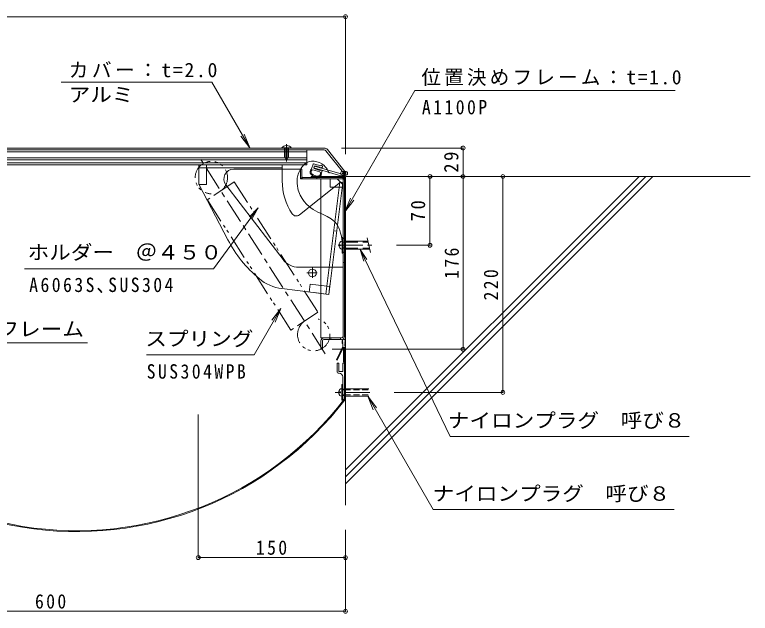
# Model space of a CAD drawing. Units: millimetres at full size, sheet at 1:5. Extents: x -713 to 764, y -677 to 390.
# Drawn here: x 15 to 764, y -333 to 277 of the extents above; entities that cross this region are included whole.
import ezdxf
from ezdxf.enums import TextEntityAlignment as Align

# ---------------------------------------------------------------- set-up
doc = ezdxf.new("R2010")
doc.units = ezdxf.units.MM
doc.header["$LTSCALE"] = 5
doc.header["$PDMODE"] = 32
doc.header["$PDSIZE"] = 4
for name, pattern in [('CHAIN1', [8, 5, -1, 1, -1]), ('CHAIN2', [12, 9, -1, 1, -1]), ('DASHED1', [1.8, 1.2, -0.6]), ('DASHED2', [3, 2, -1]), ('DASHED3', [4, 3, -1]), ('DOUBLE_CHAIN1', [8.8, 5, -1, 0.6, -0.6, 0.6, -1])]:
    doc.linetypes.add(name, pattern=pattern)
for name, color, linetype, lineweight in [('A-0', 2, 'Continuous', 9), ('A-1', 2, 'Continuous', 9), ('A-3', 4, 'Continuous', 9), ('A-4', 7, 'Continuous', 9), ('A-5', 7, 'Continuous', 9), ('A-6', 6, 'Continuous', 5), ('A-D', 2, 'Continuous', 9), ('A-E', 4, 'Continuous', 9), ('A-F', 2, 'Continuous', 9)]:
    doc.layers.add(name, color=color, linetype=linetype, lineweight=lineweight)
doc.styles.add('ＭＳ ゴシック', font='')
doc.styles.get('ＭＳ ゴシック').set_extended_font_data('MS Gothic')

msp = doc.modelspace()

# ---------------------------------------------------------------- linework, layer by layer
at = {"layer": 'A-0'}
msp.add_line((351.782, 110.332), (351.782, 0.756), dxfattribs=at)
at = {"layer": 'A-1'}
for p, q in [((312.282, 137.332), (-407.718, 137.332)), ((312.282, 124.332), (312.282, 139.332)), ((312.282, 131.332), (-407.718, 131.332)), ((312.282, 129.332), (-407.718, 129.332)), ((312.36, 126.332), (-407.718, 126.332)), ((312.282, 124.332), (-407.718, 124.332))]:
    msp.add_line(p, q, dxfattribs=at)
at = {"layer": 'A-1', "color": 5, "lineweight": 5}
for p, q in [((308.782, 111.332), (350.782, 111.332)), ((350.782, 108.332), (350.782, -50.668))]:
    msp.add_line(p, q, dxfattribs=at)
at = {"layer": 'A-1', "color": 6, "lineweight": 5}
for p, q in [((349.782, 112.332), (319.782, 112.332)), ((350.782, 111.332), (350.782, 23.532))]:
    msp.add_line(p, q, dxfattribs=at)
at = {"layer": 'A-3'}
for p, q in [((349.82, -53.365), (349.032, -54.153)), ((349.032, -57.778), (349.032, -60.778)), ((350.244, -53.365), (351.032, -54.153)), ((351.032, -57.778), (351.032, -59.871)), ((351.28, -61.13), (351.032, -59.871)), ((350.984, -75.548), (350.482, -61.369)), ((350.482, -75.568), (350.482, -61.369)), ((351.782, -75.548), (351.28, -61.13)), ((349.582, -75.568), (349.567, -75.499)), ((349.61, -75.687), (349.582, -75.568)), ((349.64, -75.805), (349.61, -75.687)), ((349.672, -75.922), (349.64, -75.805)), ((349.707, -76.036), (349.672, -75.922)), ((349.748, -76.149), (349.707, -76.036)), ((349.774, -76.212), (349.748, -76.149)), ((349.842, -76.356), (349.774, -76.212)), ((349.983, -76.591), (349.842, -76.356)), ((350.149, -76.813), (349.983, -76.591)), ((350.335, -77.025), (350.149, -76.813)), ((350.535, -77.229), (350.335, -77.025)), ((350.498, -75.637), (350.482, -75.568)), ((350.526, -75.756), (350.498, -75.637)), ((350.555, -75.874), (350.526, -75.756)), ((350.743, -77.429), (350.535, -77.229)), ((350.587, -75.991), (350.555, -75.874)), ((350.623, -76.106), (350.587, -75.991)), ((350.663, -76.218), (350.623, -76.106)), ((350.689, -76.281), (350.663, -76.218)), ((350.757, -76.425), (350.689, -76.281)), ((350.866, -77.544), (350.743, -77.429)), ((350.898, -76.66), (350.757, -76.425)), ((350.868, -114.147), (350.868, -77.544)), ((351.064, -76.882), (350.898, -76.66)), ((350.984, -75.548), (351.782, -75.548)), ((351.25, -77.094), (351.064, -76.882)), ((351.45, -77.298), (351.25, -77.094)), ((351.659, -77.498), (351.45, -77.298)), ((351.782, -77.613), (351.659, -77.498)), ((351.782, -114.434), (351.782, -77.694))]:
    msp.add_line(p, q, dxfattribs=at)
for points in [[(349.032, -54.153), (348.938, -54.261), (348.781, -54.451), (348.633, -54.645), (348.503, -54.849), (348.439, -54.973), (348.413, -55.027), (348.373, -55.123), (348.337, -55.221), (348.302, -55.32), (348.282, -55.378)], [(349.032, -55.278), (348.922, -55.418), (348.738, -55.662), (348.57, -55.914), (348.431, -56.178), (348.366, -56.339), (348.353, -56.378), (348.332, -56.447), (348.312, -56.517), (348.293, -56.587), (348.282, -56.628)], [(349.032, -56.528), (348.922, -56.668), (348.738, -56.912), (348.57, -57.164), (348.431, -57.428), (348.366, -57.589), (348.353, -57.629), (348.332, -57.697), (348.312, -57.767), (348.293, -57.837), (348.282, -57.878)], [(351.032, -54.153), (351.126, -54.261), (351.285, -54.451), (351.432, -54.645), (351.562, -54.849), (351.627, -54.973), (351.651, -55.027), (351.691, -55.123), (351.729, -55.221), (351.762, -55.32)], [(351.032, -55.278), (351.143, -55.418), (351.327, -55.662), (351.495, -55.914), (351.635, -56.178), (351.699, -56.339), (351.712, -56.378), (351.734, -56.447), (351.753, -56.517), (351.772, -56.587)], [(351.032, -56.528), (351.143, -56.668), (351.327, -56.912), (351.495, -57.164), (351.635, -57.428), (351.699, -57.589), (351.712, -57.629), (351.734, -57.697), (351.753, -57.767), (351.782, -57.877)], [(349.032, -60.778), (342.708, -74.379), (343.433, -74.717)], [(349.582, -75.568), (349.582, -61.493), (343.433, -74.717)]]:
    msp.add_lwpolyline(points, dxfattribs=at)
for centre, radius, start, end in [((77.998, 95.741), 345.154, 199.06831, 322.48767), ((77.998, 95.741), 344.255, 199.09295, 322.43304), ((349.026, -58.088), 2.811, 89.86011, 105.33086), ((349.026, -59.338), 2.811, 89.86011, 105.33086), ((349.026, -60.588), 2.811, 89.86011, 105.33086), ((350.032, -53.578), 0.3, 45, 135), ((351.039, -58.088), 2.811, 74.66914, 90.13989), ((351.039, -59.338), 2.811, 74.66914, 90.13989), ((351.039, -60.588), 2.811, 74.66914, 90.13989)]:
    msp.add_arc(centre, radius, start, end, dxfattribs=at)
at = {"layer": 'A-4'}
for p, q in [((351.782, 275.148), (-448.218, 275.148)), ((215.688, 208.418), (62.221, 208.418)), ((351.104, 76.428), (422.451, 200.005)), ((687.381, 200.005), (422.451, 200.005)), ((254.339, 141.471), (248.599, 155.329)), ((471.56, 141.332), (347.537, 141.332)), ((471.56, 141.332), (471.56, 112.332)), ((202.251, 121.332), (287.266, 121.332)), ((287.266, 121.332), (287.266, 124.332)), ((287.266, 121.332), (287.266, 107.942)), ((304.853, 73.194), (346.506, 106.522)), ((349.03, 106.233), (346.072, 106.755)), ((346.506, 106.522), (349.027, 106.205)), ((437.751, 112.332), (437.751, 42.332)), ((512.016, 112.332), (470.825, 112.332)), ((471.56, 112.332), (471.56, -63.668)), ((512.016, 112.332), (512.016, -107.668)), ((202.817, 103.857), (231.969, 47.888)), ((348.162, 101.309), (345.448, 101.788)), ((351.104, 76.428), (356.844, 90.287)), ((351.104, 76.428), (360.235, 88.329)), ((339.815, 56.97), (342.791, 56.596)), ((437.751, 42.332), (403.657, 42.332)), ((217.202, 18.119), (24.868, 18.119)), ((334.695, -7.819), (287.07, -1.833)), ((258.776, -69.229), (285.975, -22.12)), ((285.975, -22.12), (276.843, -34.02)), ((285.975, -22.12), (280.234, -35.978)), ((88.92, -57.002), (-110.836, -57.002)), ((473.06, -63.668), (338.282, -63.668)), ((258.776, -69.229), (149.13, -69.229)), ((374.365, -111.468), (383.497, -123.368)), ((374.365, -111.468), (380.106, -125.326)), ((374.365, -111.468), (441.035, -226.943)), ((512.016, -107.668), (401.406, -107.668)), ((201.782, -275.834), (201.782, -130.067)), ((701.863, -152.423), (458.425, -152.423)), ((686.363, -226.943), (441.035, -226.943)), ((351.782, -330.616), (351.782, -247.614)), ((201.782, -275.834), (351.782, -275.834)), ((351.782, -330.616), (-248.218, -330.616))]:
    msp.add_line(p, q, dxfattribs=at)
at = {"layer": 'A-4', "color": 3}
for p, q in [((-426.59, 141.332), (330.154, 141.332)), ((331.719, 138.577), (349.565, 116.142)), ((210.251, 124.332), (210.251, 104.332)), ((319.556, 121.048), (320.148, 123.044)), ((348.498, 114.561), (320.124, 122.966)), ((237.878, 119.832), (305.782, 119.832)), ((305.782, 119.832), (305.782, 109.832)), ((307.532, 109.832), (305.782, 109.832)), ((322.532, 111.332), (307.532, 111.332)), ((307.532, 111.332), (307.532, 109.832)), ((322.532, 111.332), (322.532, 109.832)), ((343.282, 109.832), (322.532, 109.832)), ((349.282, 103.832), (343.282, 109.832)), ((229.942, 103.747), (288.278, 27.663)), ((349.282, 103.832), (349.282, 39.832)), ((349.282, 49.582), (350.782, 49.582)), ((350.782, 39.832), (349.282, 39.832)), ((349.282, 35.082), (350.782, 35.082)), ((349.282, 19.832), (349.282, 24.832)), ((304.15, 19.832), (349.282, 19.832)), ((314.851, -5.325), (315.849, 2.613)), ((315.849, 2.613), (335.693, 0.118)), ((335.942, 2.103), (334.695, -7.819)), ((334.695, -7.819), (319.812, -5.948))]:
    msp.add_line(p, q, dxfattribs=at)
at = {"layer": 'A-4', "linetype": 'DASHED1'}
msp.add_line((202.251, 121.332), (287.266, 121.332), dxfattribs=at)
at = {"layer": 'A-4', "color": 5, "lineweight": 5}
for p, q in [((305.782, 119.832), (305.782, 112.832)), ((307.282, 119.832), (305.782, 119.832)), ((307.282, 119.832), (307.282, 112.832)), ((349.282, 109.832), (308.782, 109.832)), ((326.782, 109.832), (326.782, -52.168)), ((336.282, 109.832), (336.282, 101.332)), ((349.282, -50.668), (349.282, 109.832)), ((349.282, 101.332), (336.282, 101.332)), ((350.782, 49.332), (349.282, 49.332)), ((350.782, 35.332), (349.282, 35.332)), ((326.782, -52.168), (347.782, -52.168)), ((326.782, -55.168), (326.782, -63.668)), ((328.282, -55.168), (328.282, -63.668)), ((329.782, -53.668), (347.782, -53.668)), ((326.782, -63.668), (328.282, -63.668))]:
    msp.add_line(p, q, dxfattribs=at)
at = {"layer": 'A-4', "color": 6, "lineweight": 5}
for p, q in [((347.782, 112.332), (316.782, 112.332)), ((316.782, 112.332), (316.782, 111.332)), ((349.782, 111.332), (319.782, 111.332)), ((350.782, 26.332), (351.782, 26.332))]:
    msp.add_line(p, q, dxfattribs=at)
at = {"layer": 'A-4', "linetype": 'CHAIN2'}
for p, q in [((318.059, 19.235), (318.059, 8.995)), ((323.047, 14.057), (312.454, 14.057))]:
    msp.add_line(p, q, dxfattribs=at)
at = {"layer": 'A-4'}
for points in [[(215.688, 208.418), (254.339, 141.471), (245.208, 153.371)], [(348.482, 46.631), (348.147, 48.444), (347.537, 51.543), (346.837, 54.565), (345.993, 57.464), (344.946, 60.191), (343.641, 62.698), (342.744, 64.032), (340.975, 66.068), (337.284, 69.048), (332.992, 71.56), (328.345, 73.84), (323.59, 76.126), (318.973, 78.655), (316.456, 80.326), (314.745, 81.654), (312.022, 84.176), (309.598, 86.964), (307.492, 89.981), (305.719, 93.192), (304.296, 96.562), (303.637, 98.576), (303.237, 100.069), (302.717, 102.68), (302.43, 105.324), (302.398, 107.99), (302.641, 110.663), (303.181, 113.331), (303.637, 114.87), (304.25, 116.513), (305.592, 119.261), (307.268, 121.811), (309.252, 124.055), (311.514, 125.889), (314.026, 127.204), (315.587, 127.688), (317.103, 127.937), (319.803, 127.926), (322.528, 127.408), (325.182, 126.439)], [(325.182, 126.439), (327.666, 125.076), (329.885, 123.375), (331.012, 122.257), (331.497, 121.7), (332.267, 120.701), (332.968, 119.661), (333.615, 118.589), (334.223, 117.494), (334.806, 116.385), (335.14, 115.739)]]:
    msp.add_lwpolyline(points, dxfattribs=at)
at = {"layer": 'A-4', "color": 3}
for points in [[(202.251, 104.332), (202.251, 124.332), (212.251, 124.332)], [(350.782, 39.832), (350.782, 24.832), (349.282, 24.832)]]:
    msp.add_lwpolyline(points, dxfattribs=at)
at = {"layer": 'A-4'}
msp.add_circle((318.059, 14.057), 4, dxfattribs=at)
for centre, radius, start, end in [((330.154, 137.332), 4, 38.5, 90), ((330.154, 137.332), 2, 38.5, 90), ((207.251, 106.166), 5, 180, 207.51349), ((347.266, 107.942), 60, 180, 214.11108), ((301.729, 77.098), 5, 214.11108, 308.66471), ((347.266, 107.942), 130, 207.51349, 230.04277), ((292.678, 42.788), 45, 230.04277, 262.83614)]:
    msp.add_arc(centre, radius, start, end, dxfattribs=at)
at = {"layer": 'A-4', "color": 3}
for centre, radius, start, end in [((330.154, 137.332), 4, 38.5, 90), ((330.154, 137.332), 2, 38.5, 90), ((237.878, 109.832), 10, 90, 217.47821), ((348.782, 115.52), 1, 253.5, 38.5), ((304.15, 39.832), 20, 217.47821, 270)]:
    msp.add_arc(centre, radius, start, end, dxfattribs=at)
at = {"layer": 'A-4', "color": 5, "lineweight": 5}
for centre, radius, start, end in [((308.782, 112.832), 3, 180, 270), ((308.782, 112.832), 1.5, 180, 270), ((347.782, 108.332), 3, 0, 90), ((329.782, -55.168), 3, 90, 180), ((347.782, -50.668), 1.5, 270, 0), ((347.782, -50.668), 3, 270, 0), ((329.782, -55.168), 1.5, 90, 180)]:
    msp.add_arc(centre, radius, start, end, dxfattribs=at)
at = {"layer": 'A-4', "color": 6, "lineweight": 5}
for radius in [2, 1]:
    msp.add_arc((349.782, 110.332), radius, 0, 90, dxfattribs=at)
at = {"layer": 'A-4'}
for p in [(351.782, 275.148), (471.56, 141.332), (351.782, 115.52), (437.751, 112.332), (471.56, 112.332), (512.016, 112.332), (437.751, 42.332), (471.56, -63.668), (512.016, -107.668), (201.782, -275.834), (351.782, -275.834), (351.782, -330.616)]:
    msp.add_point(p, dxfattribs=at)
at = {"layer": 'A-4', "color": 3}
msp.add_point((351.798, 115.52), dxfattribs=at)
at = {"layer": 'A-5'}
for p, q in [((351.782, 275.148), (351.782, 135.126)), ((262.71, 80.458), (254.085, 71.411)), ((366.552, 38.111), (373.404, 27.657)), ((366.552, 38.111), (370.465, 26.239)), ((458.425, -152.423), (366.552, 38.111))]:
    msp.add_line(p, q, dxfattribs=at)
at = {"layer": 'A-5', "color": 3}
for p, q in [((333.284, 139.822), (351.13, 117.387)), ((347.93, 112.643), (319.556, 121.048))]:
    msp.add_line(p, q, dxfattribs=at)
at = {"layer": 'A-5', "linetype": 'CHAIN1'}
msp.add_line((331.221, -68.18), (204.139, 129.93), dxfattribs=at)
at = {"layer": 'A-5', "linetype": 'DOUBLE_CHAIN1'}
for q in [(210.989, 88.696), (323.691, -25.885)]:
    msp.add_line((238.483, 106.946), q, dxfattribs=at)
msp.add_lwpolyline([(323.691, -25.885), (296.196, -44.135), (210.989, 88.696)], dxfattribs=at)
at = {"layer": 'A-5'}
msp.add_lwpolyline([(217.202, 18.119), (262.71, 80.458), (256.72, 69.487)], dxfattribs=at)
at = {"layer": 'A-5', "linetype": 'DOUBLE_CHAIN1'}
for centre, start, end in [((215.151, 111.251), 301.63453, 269.16991), ((319.421, -48.765), 123.57518, 74.135)]:
    msp.add_arc(centre, 16.5, start, end, dxfattribs=at)
at = {"layer": 'A-5', "color": 3}
msp.add_arc((348.782, 115.52), 3, 253.5, 38.5, dxfattribs=at)
at = {"layer": 'A-6'}
for p, q in [((764.038, 112.332), (351.782, 112.332)), ((351.782, -222.614), (351.782, 112.332)), ((351.782, -200.741), (664.855, 112.332)), ((351.782, -193.67), (657.784, 112.332)), ((351.782, -186.599), (650.713, 112.332))]:
    msp.add_line(p, q, dxfattribs=at)
msp.add_point((348.782, 115.52), dxfattribs=at)
at = {"layer": 'A-D'}
for p, q in [((-155.014, 139.332), (308.151, 139.332)), ((312.282, 129.332), (299.782, 129.332))]:
    msp.add_line(p, q, dxfattribs=at)
at = {"layer": 'A-E', "color": 2}
for p, q in [((291.282, 143.812), (291.282, 143.411)), ((291.282, 143.411), (292.282, 143.411)), ((292.282, 143.812), (292.282, 143.411)), ((287.082, 141.62), (287.082, 141.332)), ((287.082, 141.62), (296.482, 141.62)), ((287.082, 141.332), (296.482, 141.332)), ((289.782, 141.332), (289.782, 132.796)), ((290.382, 141.332), (290.382, 131.757)), ((293.182, 141.332), (293.182, 131.757)), ((293.782, 141.332), (293.782, 138.299)), ((293.782, 138.299), (293.782, 132.796)), ((296.482, 141.62), (296.482, 141.332)), ((291.782, 129.332), (289.782, 132.796)), ((291.782, 129.332), (293.782, 132.796))]:
    msp.add_line(p, q, dxfattribs=at)
at = {"layer": 'A-E', "color": 2, "linetype": 'CHAIN1'}
msp.add_line((291.782, 145.238), (291.782, 127.711), dxfattribs=at)
at = {"layer": 'A-E', "color": 3}
msp.add_line((-358.718, 139.332), (330.154, 139.332), dxfattribs=at)
at = {"layer": 'A-E'}
for p, q in [((317.072, 120.199), (318.727, 125.007)), ((326.524, 123.123), (319.342, 125.343)), ((319.967, 122.466), (319.479, 121.047)), ((320.634, 120.151), (319.479, 121.047)), ((321.727, 123.036), (320.266, 122.964)), ((320.634, 120.151), (320.814, 120.618)), ((321.969, 119.722), (320.814, 120.618)), ((321.727, 123.036), (321.605, 122.55)), ((323.066, 122.622), (321.605, 122.55)), ((321.969, 119.722), (322.149, 120.189)), ((323.304, 119.293), (322.149, 120.189)), ((323.066, 122.622), (322.945, 122.136)), ((324.406, 122.208), (322.945, 122.136)), ((324.406, 122.208), (324.285, 121.722)), ((325.745, 121.793), (324.285, 121.722)), ((325.745, 121.793), (325.624, 121.307)), ((327.085, 121.379), (325.624, 121.307)), ((326.764, 123.438), (326.524, 123.123)), ((327.085, 121.379), (327.5, 121.099)), ((327.442, 123.551), (328.711, 122.695)), ((328.711, 122.695), (327.5, 121.099)), ((318.493, 119.264), (325.614, 116.975)), ((323.304, 119.293), (323.484, 119.76)), ((324.639, 118.864), (323.484, 119.76)), ((324.639, 118.864), (324.819, 119.331)), ((325.974, 118.435), (324.819, 119.331)), ((326.153, 118.902), (325.974, 118.435))]:
    msp.add_line(p, q, dxfattribs=at)
msp.add_lwpolyline([(327.512, 116.861), (328.06, 118.289), (326.153, 118.902)], dxfattribs=at)
at = {"layer": 'A-E', "color": 2}
for start, end in [(94.70192, 140.39801), (39.60199, 85.29854)]:
    msp.add_arc((291.782, 137.732), 6.1, start, end, dxfattribs=at)
at = {"layer": 'A-E'}
for centre, start, end in [((317.545, 120.036), 161, 218.34935), ((319.194, 124.866), 72.82011, 166), ((327.162, 123.136), 56, 142.82239), ((327.045, 117.04), 266.80858, 339)]:
    msp.add_arc(centre, 0.5, start, end, dxfattribs=at)
for major_axis, ratio, start_param, end_param in [((-5.695, 1.961), 0.6759, 5.7775163, 9.9874126), ((-4.75, 1.636), 0.6113, 5.5862052, 10.1891292)]:
    msp.add_ellipse((321.493, 116.146), major_axis=major_axis, ratio=ratio, start_param=start_param, end_param=end_param, dxfattribs=at)
at = {"layer": 'A-F', "color": 7}
for p, q in [((331.718, -7.445), (346.054, 106.607)), ((334.695, -7.819), (349.03, 106.233)), ((351.782, 47.332), (350.782, 47.332)), ((350.782, 37.332), (351.782, 37.332))]:
    msp.add_line(p, q, dxfattribs=at)
at = {"layer": 'A-F', "color": 5, "lineweight": 5}
for p, q in [((351.782, 108.332), (351.782, 27.332)), ((345.744, -107.305), (345.573, -107.134))]:
    msp.add_line(p, q, dxfattribs=at)
at = {"layer": 'A-F', "color": 3}
msp.add_line((210.251, 104.332), (202.251, 104.332), dxfattribs=at)
at = {"layer": 'A-F'}
for p, q in [((348.282, 50.332), (349.282, 50.332)), ((348.282, 34.332), (348.282, 50.332)), ((351.782, 46.332), (374.568, 46.332)), ((373.732, 49.832), (377.316, 34.832)), ((344.982, 42.832), (346.482, 42.832)), ((346.482, 41.832), (344.982, 41.832)), ((346.482, 42.832), (346.482, 41.832)), ((351.782, 38.332), (376.479, 38.332)), ((348.282, 34.332), (349.282, 34.332)), ((343.132, -86.174), (343.132, -78.668)), ((345.132, -86.168), (345.132, -78.668)), ((348.882, -78.668), (348.882, -86.168)), ((350.882, -114.668), (350.882, -78.668)), ((345.132, -86.168), (348.882, -86.168)), ((348.882, -115.668), (348.882, -91.668)), ((347.882, -99.668), (348.882, -99.668)), ((347.882, -99.668), (347.882, -115.668)), ((347.882, -104.418), (348.882, -104.418)), ((350.882, -103.868), (375.446, -103.868)), ((344.982, -106.768), (344.982, -108.568)), ((350.882, -105.118), (347.882, -105.118)), ((350.882, -110.218), (347.882, -110.218)), ((347.882, -110.918), (348.882, -110.918)), ((347.882, -110.918), (348.882, -110.918)), ((348.882, -110.918), (350.882, -110.918)), ((375.446, -111.468), (350.882, -111.468)), ((347.882, -115.668), (348.882, -115.668))]:
    msp.add_line(p, q, dxfattribs=at)
at = {"layer": 'A-F', "linetype": 'DASHED3'}
for p, q in [((349.282, 45.332), (374.807, 45.332)), ((349.282, 39.332), (376.241, 39.332))]:
    msp.add_line(p, q, dxfattribs=at)
at = {"layer": 'A-F', "linetype": 'CHAIN1'}
for p, q in [((344.282, 42.332), (378.657, 42.332)), ((376.406, -107.668), (336.88, -107.668))]:
    msp.add_line(p, q, dxfattribs=at)
at = {"layer": 'A-F', "color": 5, "linetype": 'DASHED2', "lineweight": 5}
for p, q in [((336.782, -53.668), (336.782, -52.168)), ((346.782, -53.668), (346.782, -52.168))]:
    msp.add_line(p, q, dxfattribs=at)
at = {"layer": 'A-F', "linetype": 'DASHED1'}
for p, q in [((345.466, -107.173), (346.617, -107.173)), ((345.466, -108.164), (346.617, -108.164)), ((346.617, -108.164), (346.617, -107.173)), ((350.882, -105.118), (376.014, -105.118)), ((350.882, -110.218), (376.014, -110.218))]:
    msp.add_line(p, q, dxfattribs=at)
at = {"layer": 'A-F'}
msp.add_lwpolyline([(347.882, -104.418), (348.882, -104.418), (350.882, -104.418)], dxfattribs=at)
for centre, radius, start, end in [((349.432, 42.332), 4.45, 104.97665, 255.02327), ((344.132, -78.668), 1, 0, 180), ((349.882, -78.668), 1, 0, 180), ((345.132, -86.174), 2, 180, 272.60698), ((345.382, -91.668), 3.5, 0, 92.60692), ((347.882, -106.768), 2.9, 90, 180), ((347.882, -108.568), 2.9, 180, 270), ((349.882, -114.668), 1, 180.70776, 360)]:
    msp.add_arc(centre, radius, start, end, dxfattribs=at)
at = {"layer": 'A-F', "linetype": 'DASHED1'}
for centre, start, end in [((345.466, -106.672), 165.58551, 270), ((345.466, -108.664), 90, 194.41449)]:
    msp.add_arc(centre, 0.5, start, end, dxfattribs=at)

# ---------------------------------------------------------------- texts
at = {"layer": 'A-4', "color": 2, "style": 'ＭＳ ゴシック', "width": 1.1}
for s, p in [('アルミ', (69.845, 184.046)), ('ホルダー\u3000＠４５０', (28.013, 23.382)), ('シート受けフレーム', (-112.616, -54.759)), ('スプリング', (147.933, -64.656)), ('ナイロンプラグ\u3000呼び８', (456.02, -147.85)), ('ナイロンプラグ\u3000呼び８', (440.52, -222.369))]:
    msp.add_text(s, height=14.66, dxfattribs=at).set_placement(p, align=Align.BOTTOM_LEFT)
at = {"layer": 'A-4', "color": 2, "char_height": 14.66, "attachment_point": 7, "style": 'ＭＳ ゴシック'}
for s, insert in [('\\T1.18;カバー：t=2.0', (69.845, 212.991)), ('\\T1.16;位置決めフレーム：t=1.0', (429.038, 204.579)), ('\\T1.28;\\W0.9;A1100P', (429.593, 175.432)), ('\\T1.28;\\W0.9;A6063S､SUS304', (29.616, -6.454)), ('\\T1.28;\\W0.9;SUS304WPB', (149.271, -93.803)), ('\\T1.27;\\W0.9;150', (260.532, -273.211)), ('\\T1.27;\\W0.9;600', (35.532, -327.993))]:
    msp.add_mtext(s, dxfattribs=dict(at, insert=insert))
at = {"layer": 'A-4', "color": 2, "char_height": 14.66, "attachment_point": 7, "rotation": 90, "style": 'ＭＳ ゴシック'}
for s, insert in [('\\T1.27;\\W0.95;29', (466.922, 116.207)), ('\\T1.27;\\W0.95;70', (433.113, 66.707)), ('\\T1.27;\\W0.9;176', (467.422, 8.082)), ('\\T1.27;\\W0.9;220', (507.379, -13.918))]:
    msp.add_mtext(s, dxfattribs=dict(at, insert=insert))

doc.saveas('drawing.dxf')
